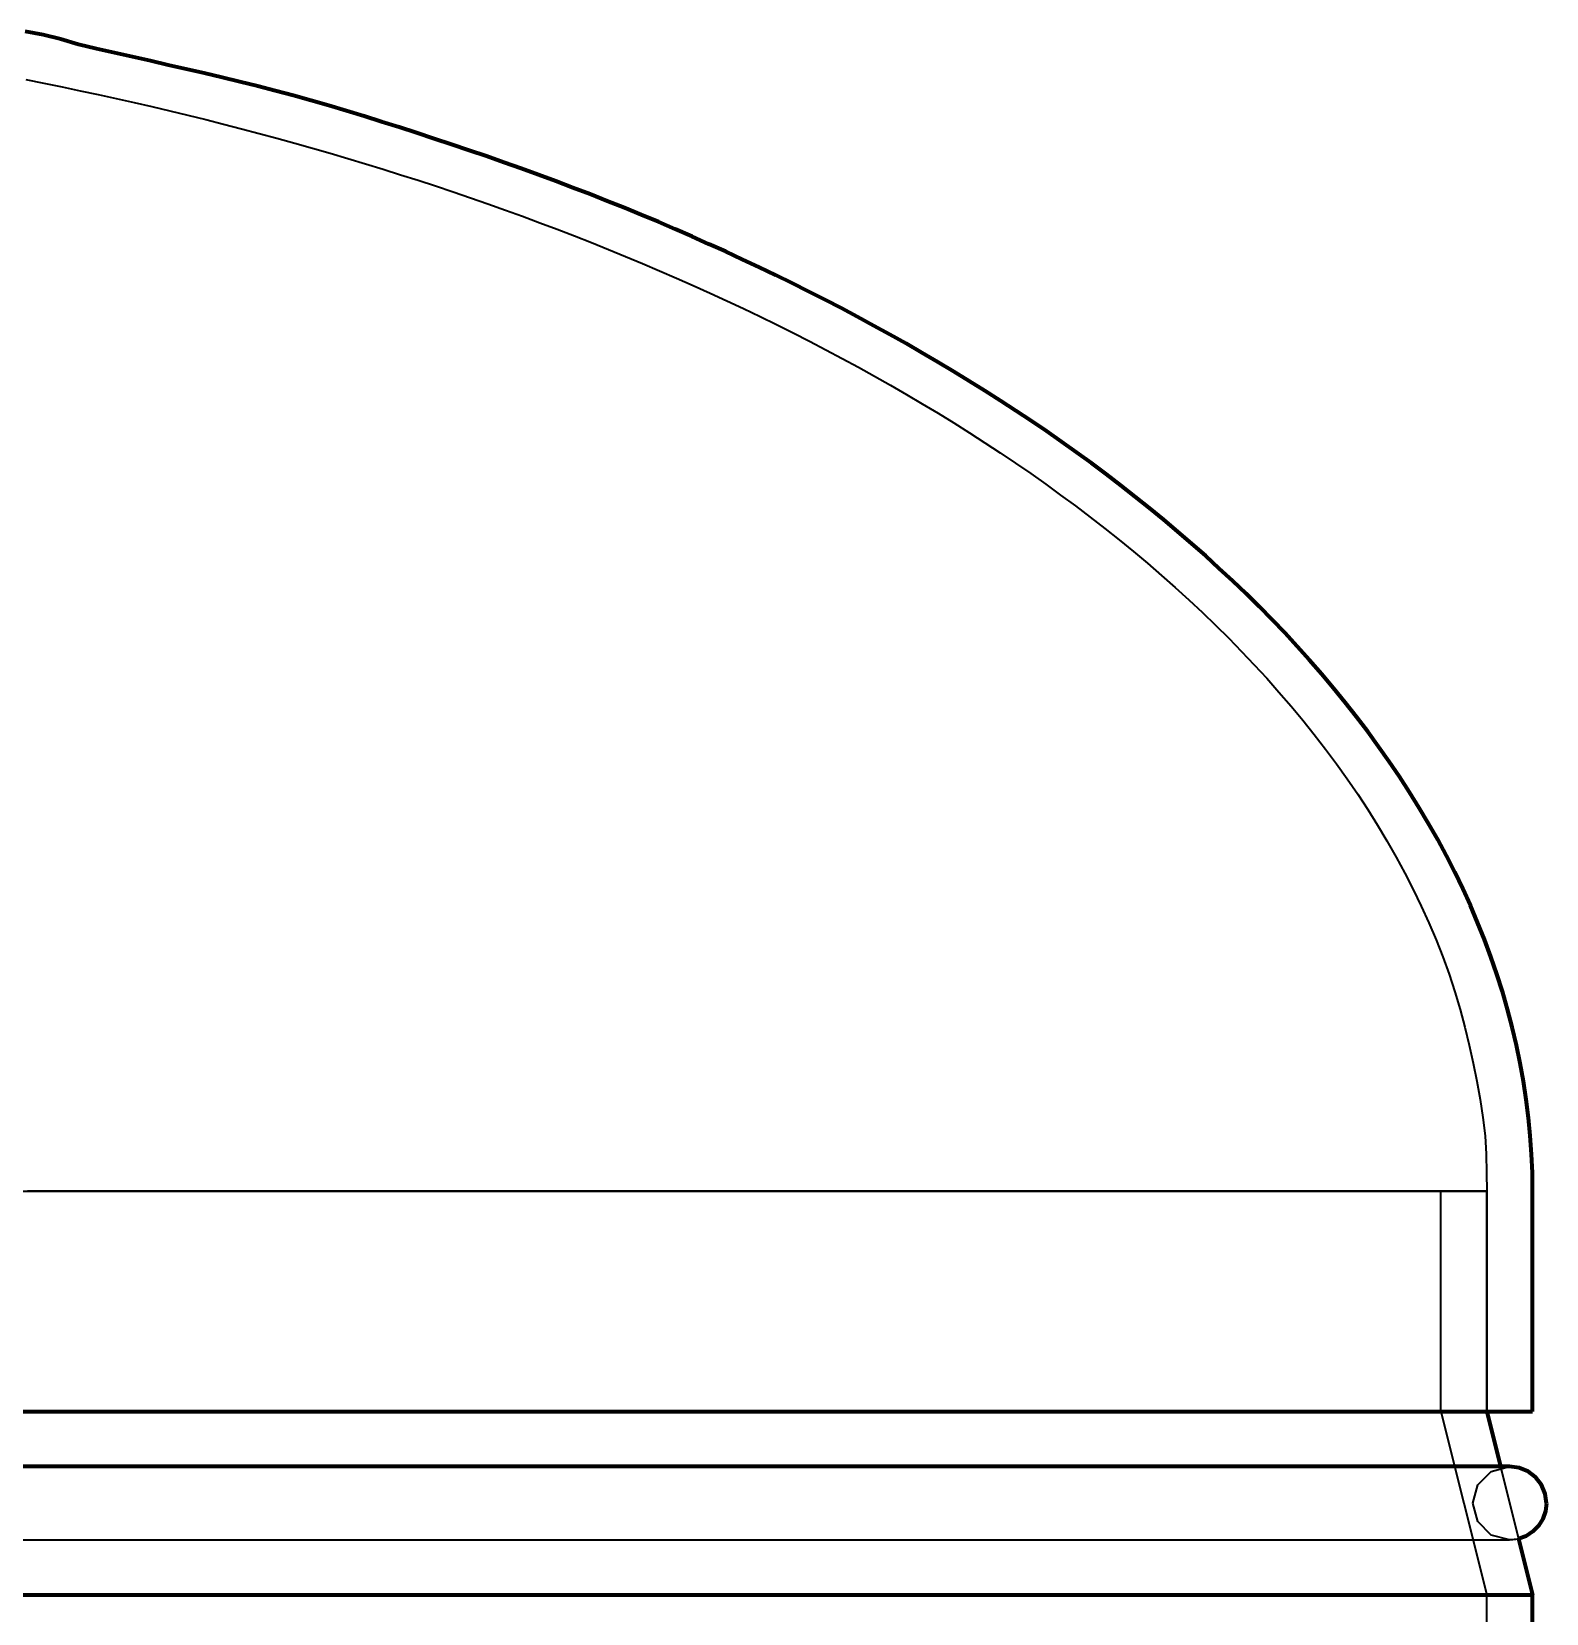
# Model space of a CAD drawing. Header units: millimetres. Extents: x 0 to 2382, y 0 to 420.
# Drawn here: x 325.86 to 346.49, y 301.29 to 322.83 of the extents above; entities that cross this region are included whole.
import ezdxf

# ---------------------------------------------------------------- set-up
doc = ezdxf.new("R2010")
doc.units = ezdxf.units.MM
doc.linetypes.add('IRAM-E-TRAZOS', pattern=[5, 4, -1])
doc.layers.add('01-VISIBLE', color=7, linetype='CONTINUOUS', lineweight=70)
doc.layers.add('02-OCULTA', color=4, linetype='IRAM-E-TRAZOS', lineweight=35)

msp = doc.modelspace()

# ---------------------------------------------------------------- linework, layer by layer
at = {"layer": '01-VISIBLE'}
for p, q in [((346.305, 304.044), (346.305, 307.044)), ((345.68, 304.044), (345.867, 303.294)), ((346.114, 302.309), (346.305, 301.544)), ((346.305, 301.044), (346.305, 301.544))]:
    msp.add_line(p, q, dxfattribs=at)
for points in [[(346.305, 307.044), (346.302, 307.294), (346.292, 307.545), (346.274, 307.795), (346.25, 308.044), (346.219, 308.293), (346.181, 308.541), (346.136, 308.787), (346.085, 309.033), (346.028, 309.277), (345.964, 309.519), (345.894, 309.76), (345.819, 309.999), (345.737, 310.236), (345.649, 310.47), (345.556, 310.703), (345.458, 310.934), (345.354, 311.162), (345.245, 311.387), (345.131, 311.611), (345.012, 311.831), (344.889, 312.049), (344.761, 312.265), (344.628, 312.478), (344.492, 312.688), (344.351, 312.896), (344.207, 313.1), (344.059, 313.303), (343.908, 313.502), (343.753, 313.699), (343.594, 313.894), (343.433, 314.085), (343.268, 314.274), (343.1, 314.46), (342.93, 314.644), (342.757, 314.825), (342.581, 315.004), (342.402, 315.18), (342.222, 315.353), (342.038, 315.524), (341.853, 315.693), (341.665, 315.859), (341.475, 316.022), (341.283, 316.184), (341.089, 316.343), (340.894, 316.499), (340.696, 316.653), (340.497, 316.805), (340.296, 316.955), (340.093, 317.102), (339.889, 317.248), (339.683, 317.391), (339.476, 317.532), (339.267, 317.671), (339.057, 317.807), (338.846, 317.942), (338.633, 318.075), (338.419, 318.205), (338.204, 318.334), (337.988, 318.461), (337.771, 318.586), (337.552, 318.708), (337.333, 318.829), (337.112, 318.949), (336.891, 319.066), (336.668, 319.181), (336.445, 319.295), (336.221, 319.407), (335.996, 319.517), (335.77, 319.625), (335.543, 319.732), (335.315, 319.837), (335.087, 319.94), (334.858, 320.042), (334.628, 320.142), (334.398, 320.241), (334.166, 320.338), (333.935, 320.433), (333.702, 320.526), (333.469, 320.618), (333.235, 320.708), (333.001, 320.797), (332.765, 320.884), (332.53, 320.969), (332.294, 321.053), (332.057, 321.135), (331.82, 321.216), (331.582, 321.296), (331.344, 321.375), (331.106, 321.453), (330.868, 321.53), (330.629, 321.606), (330.39, 321.681), (330.15, 321.754), (329.91, 321.826), (329.669, 321.895), (329.427, 321.962), (329.185, 322.026), (328.942, 322.089), (328.699, 322.149), (328.456, 322.209), (328.212, 322.266), (327.968, 322.323), (327.723, 322.378), (327.479, 322.434), (327.234, 322.488), (326.99, 322.544), (326.745, 322.6), (326.502, 322.658), (326.262, 322.731), (326.018, 322.789), (325.772, 322.833)], [(325.689, 304.044), (325.94, 304.044), (326.192, 304.044), (326.443, 304.044), (326.695, 304.044), (326.946, 304.044), (327.197, 304.044), (327.449, 304.044), (327.7, 304.044), (327.952, 304.044), (328.203, 304.044), (328.455, 304.044), (328.706, 304.044), (328.957, 304.044), (329.209, 304.044), (329.46, 304.044), (329.712, 304.044), (329.963, 304.044), (330.214, 304.044), (330.466, 304.044), (330.717, 304.044), (330.969, 304.044), (331.22, 304.044), (331.472, 304.044), (331.723, 304.044), (331.974, 304.044), (332.226, 304.044), (332.477, 304.044), (332.729, 304.044), (332.98, 304.044), (333.231, 304.044), (333.483, 304.044), (333.734, 304.044), (333.986, 304.044), (334.237, 304.044), (334.488, 304.044), (334.74, 304.044), (334.991, 304.044), (335.243, 304.044), (335.494, 304.044), (335.746, 304.044), (335.997, 304.044), (336.248, 304.044), (336.5, 304.044), (336.751, 304.044), (337.003, 304.044), (337.254, 304.044), (337.505, 304.044), (337.757, 304.044), (338.008, 304.044), (338.26, 304.044), (338.511, 304.044), (338.763, 304.044), (339.014, 304.044), (339.265, 304.044), (339.517, 304.044), (339.768, 304.044), (340.02, 304.044), (340.271, 304.044), (340.522, 304.044), (340.774, 304.044), (341.025, 304.044), (341.277, 304.044), (341.528, 304.044), (341.78, 304.044), (342.031, 304.044), (342.282, 304.044), (342.534, 304.044), (342.785, 304.044), (343.037, 304.044), (343.288, 304.044), (343.539, 304.044), (343.791, 304.044), (344.042, 304.044), (344.294, 304.044), (344.545, 304.044), (344.797, 304.044), (345.048, 304.044), (345.299, 304.044), (345.551, 304.044), (345.802, 304.044), (346.054, 304.044), (346.305, 304.044)], [(345.992, 303.294), (345.742, 303.294), (345.491, 303.294), (345.24, 303.294), (344.989, 303.294), (344.738, 303.294), (344.487, 303.294), (344.237, 303.294), (343.986, 303.294), (343.735, 303.294), (343.484, 303.294), (343.233, 303.294), (342.982, 303.294), (342.732, 303.294), (342.481, 303.294), (342.23, 303.294), (341.979, 303.294), (341.728, 303.294), (341.477, 303.294), (341.227, 303.294), (340.976, 303.294), (340.725, 303.294), (340.474, 303.294), (340.223, 303.294), (339.972, 303.294), (339.722, 303.294), (339.471, 303.294), (339.22, 303.294), (338.969, 303.294), (338.718, 303.294), (338.467, 303.294), (338.217, 303.294), (337.966, 303.294), (337.715, 303.294), (337.464, 303.294), (337.213, 303.294), (336.962, 303.294), (336.712, 303.294), (336.461, 303.294), (336.21, 303.294), (335.959, 303.294), (335.708, 303.294), (335.457, 303.294), (335.207, 303.294), (334.956, 303.294), (334.705, 303.294), (334.454, 303.294), (334.203, 303.294), (333.952, 303.294), (333.702, 303.294), (333.451, 303.294), (333.2, 303.294), (332.949, 303.294), (332.698, 303.294), (332.447, 303.294), (332.197, 303.294), (331.946, 303.294), (331.695, 303.294), (331.444, 303.294), (331.193, 303.294), (330.942, 303.294), (330.692, 303.294), (330.441, 303.294), (330.19, 303.294), (329.939, 303.294), (329.688, 303.294), (329.437, 303.294), (329.187, 303.294), (328.936, 303.294), (328.685, 303.294), (328.434, 303.294), (328.183, 303.294), (327.932, 303.294), (327.682, 303.294), (327.431, 303.294), (327.18, 303.294), (326.929, 303.294), (326.678, 303.294), (326.427, 303.294), (326.177, 303.294), (325.926, 303.294), (325.675, 303.294)], [(346.492, 302.794), (346.475, 302.923), (346.426, 303.044), (346.346, 303.147), (346.243, 303.227), (346.122, 303.277), (345.992, 303.294)], [(346.492, 302.794), (346.48, 302.684), (346.444, 302.58), (346.387, 302.486), (346.31, 302.407), (346.217, 302.347), (346.114, 302.309)], [(325.689, 301.544), (325.94, 301.544), (326.192, 301.544), (326.443, 301.544), (326.695, 301.544), (326.946, 301.544), (327.197, 301.544), (327.449, 301.544), (327.7, 301.544), (327.952, 301.544), (328.203, 301.544), (328.455, 301.544), (328.706, 301.544), (328.957, 301.544), (329.209, 301.544), (329.46, 301.544), (329.712, 301.544), (329.963, 301.544), (330.214, 301.544), (330.466, 301.544), (330.717, 301.544), (330.969, 301.544), (331.22, 301.544), (331.472, 301.544), (331.723, 301.544), (331.974, 301.544), (332.226, 301.544), (332.477, 301.544), (332.729, 301.544), (332.98, 301.544), (333.231, 301.544), (333.483, 301.544), (333.734, 301.544), (333.986, 301.544), (334.237, 301.544), (334.488, 301.544), (334.74, 301.544), (334.991, 301.544), (335.243, 301.544), (335.494, 301.544), (335.746, 301.544), (335.997, 301.544), (336.248, 301.544), (336.5, 301.544), (336.751, 301.544), (337.003, 301.544), (337.254, 301.544), (337.505, 301.544), (337.757, 301.544), (338.008, 301.544), (338.26, 301.544), (338.511, 301.544), (338.763, 301.544), (339.014, 301.544), (339.265, 301.544), (339.517, 301.544), (339.768, 301.544), (340.02, 301.544), (340.271, 301.544), (340.522, 301.544), (340.774, 301.544), (341.025, 301.544), (341.277, 301.544), (341.528, 301.544), (341.78, 301.544), (342.031, 301.544), (342.282, 301.544), (342.534, 301.544), (342.785, 301.544), (343.037, 301.544), (343.288, 301.544), (343.539, 301.544), (343.791, 301.544), (344.042, 301.544), (344.294, 301.544), (344.545, 301.544), (344.797, 301.544), (345.048, 301.544), (345.299, 301.544), (345.551, 301.544), (345.802, 301.544), (346.054, 301.544), (346.305, 301.544)]]:
    msp.add_lwpolyline(points, dxfattribs=at)
at = {"layer": '02-OCULTA'}
for p, q in [((345.055, 304.044), (345.055, 307.044)), ((345.68, 304.044), (345.68, 307.044)), ((345.68, 307.044), (345.68, 304.044)), ((345.055, 304.044), (345.68, 301.544)), ((345.867, 303.294), (346.114, 302.309)), ((345.68, 173.363), (345.68, 301.544))]:
    msp.add_line(p, q, dxfattribs=at)
for points in [[(325.784, 322.179), (326.03, 322.13), (326.276, 322.08), (326.522, 322.029), (326.767, 321.977), (327.012, 321.923), (327.257, 321.868), (327.501, 321.812), (327.745, 321.755), (327.989, 321.696), (328.233, 321.636), (328.476, 321.574), (328.719, 321.511), (328.961, 321.447), (329.204, 321.382), (329.445, 321.315), (329.687, 321.247), (329.928, 321.177), (330.169, 321.106), (330.409, 321.034), (330.649, 320.96), (330.888, 320.885), (331.127, 320.809), (331.365, 320.731), (331.603, 320.651), (331.841, 320.57), (332.077, 320.488), (332.314, 320.404), (332.55, 320.318), (332.785, 320.231), (333.02, 320.143), (333.254, 320.052), (333.487, 319.961), (333.72, 319.867), (333.952, 319.772), (334.184, 319.676), (334.415, 319.578), (334.645, 319.478), (334.874, 319.376), (335.103, 319.273), (335.331, 319.168), (335.558, 319.061), (335.784, 318.953), (336.009, 318.843), (336.234, 318.731), (336.457, 318.617), (336.68, 318.501), (336.901, 318.383), (337.122, 318.264), (337.341, 318.142), (337.56, 318.019), (337.777, 317.893), (337.993, 317.766), (338.208, 317.636), (338.421, 317.504), (338.634, 317.371), (338.845, 317.235), (339.054, 317.097), (339.262, 316.957), (339.469, 316.814), (339.674, 316.67), (339.877, 316.523), (340.079, 316.374), (340.279, 316.222), (340.477, 316.068), (340.673, 315.912), (340.868, 315.754), (341.06, 315.593), (341.25, 315.429), (341.438, 315.263), (341.624, 315.094), (341.807, 314.923), (341.988, 314.749), (342.166, 314.572), (342.341, 314.393), (342.514, 314.211), (342.684, 314.027), (342.851, 313.839), (343.015, 313.649), (343.175, 313.456), (343.332, 313.261), (343.485, 313.062), (343.635, 312.861), (343.781, 312.657), (343.923, 312.45), (344.06, 312.24), (344.193, 312.027), (344.321, 311.812), (344.445, 311.593), (344.564, 311.372), (344.678, 311.149), (344.788, 310.923), (344.892, 310.695), (344.991, 310.465), (345.084, 310.232), (345.17, 309.996), (345.248, 309.758), (345.319, 309.517), (345.383, 309.275), (345.441, 309.031), (345.495, 308.785), (345.544, 308.54), (345.59, 308.293), (345.629, 308.045), (345.657, 307.796), (345.672, 307.546), (345.678, 307.295), (345.68, 307.044)], [(325.68, 307.044), (325.93, 307.044), (326.18, 307.044), (326.43, 307.044), (326.68, 307.044), (326.93, 307.044), (327.18, 307.044), (327.43, 307.044), (327.68, 307.044), (327.93, 307.044), (328.18, 307.044), (328.43, 307.044), (328.68, 307.044), (328.93, 307.044), (329.18, 307.044), (329.43, 307.044), (329.68, 307.044), (329.93, 307.044), (330.18, 307.044), (330.43, 307.044), (330.68, 307.044), (330.93, 307.044), (331.18, 307.044), (331.43, 307.044), (331.68, 307.044), (331.93, 307.044), (332.18, 307.044), (332.43, 307.044), (332.68, 307.044), (332.93, 307.044), (333.18, 307.044), (333.43, 307.044), (333.68, 307.044), (333.93, 307.044), (334.18, 307.044), (334.43, 307.044), (334.68, 307.044), (334.93, 307.044), (335.18, 307.044), (335.43, 307.044), (335.68, 307.044), (335.93, 307.044), (336.18, 307.044), (336.43, 307.044), (336.68, 307.044), (336.93, 307.044), (337.18, 307.044), (337.43, 307.044), (337.68, 307.044), (337.93, 307.044), (338.18, 307.044), (338.43, 307.044), (338.68, 307.044), (338.93, 307.044), (339.18, 307.044), (339.43, 307.044), (339.68, 307.044), (339.93, 307.044), (340.18, 307.044), (340.43, 307.044), (340.68, 307.044), (340.93, 307.044), (341.18, 307.044), (341.43, 307.044), (341.68, 307.044), (341.93, 307.044), (342.18, 307.044), (342.43, 307.044), (342.68, 307.044), (342.93, 307.044), (343.18, 307.044), (343.43, 307.044), (343.68, 307.044), (343.93, 307.044), (344.18, 307.044), (344.43, 307.044), (344.68, 307.044), (344.93, 307.044), (345.18, 307.044), (345.43, 307.044), (345.68, 307.044)], [(325.805, 307.044), (326.055, 307.044), (326.305, 307.044), (326.555, 307.044), (326.805, 307.044), (327.055, 307.044), (327.305, 307.044), (327.555, 307.044), (327.805, 307.044), (328.055, 307.044), (328.305, 307.044), (328.555, 307.044), (328.805, 307.044), (329.055, 307.044), (329.305, 307.044), (329.555, 307.044), (329.805, 307.044), (330.055, 307.044), (330.305, 307.044), (330.555, 307.044), (330.805, 307.044), (331.055, 307.044), (331.305, 307.044), (331.555, 307.044), (331.805, 307.044), (332.055, 307.044), (332.305, 307.044), (332.555, 307.044), (332.805, 307.044), (333.055, 307.044), (333.305, 307.044), (333.555, 307.044), (333.805, 307.044), (334.055, 307.044), (334.305, 307.044), (334.555, 307.044), (334.805, 307.044), (335.055, 307.044), (335.305, 307.044), (335.555, 307.044), (335.805, 307.044), (336.055, 307.044), (336.305, 307.044), (336.555, 307.044), (336.805, 307.044), (337.055, 307.044), (337.305, 307.044), (337.555, 307.044), (337.805, 307.044), (338.055, 307.044), (338.305, 307.044), (338.555, 307.044), (338.805, 307.044), (339.055, 307.044), (339.305, 307.044), (339.555, 307.044), (339.805, 307.044), (340.055, 307.044), (340.305, 307.044), (340.555, 307.044), (340.805, 307.044), (341.055, 307.044), (341.305, 307.044), (341.555, 307.044), (341.805, 307.044), (342.055, 307.044), (342.305, 307.044), (342.555, 307.044), (342.805, 307.044), (343.055, 307.044), (343.305, 307.044), (343.555, 307.044), (343.805, 307.044), (344.055, 307.044), (344.305, 307.044), (344.555, 307.044), (344.805, 307.044), (345.055, 307.044)], [(345.055, 307.044), (344.805, 307.044), (344.555, 307.044), (344.305, 307.044), (344.055, 307.044), (343.805, 307.044), (343.555, 307.044), (343.305, 307.044), (343.055, 307.044), (342.805, 307.044), (342.555, 307.044), (342.305, 307.044), (342.055, 307.044), (341.805, 307.044), (341.555, 307.044), (341.305, 307.044), (341.055, 307.044), (340.805, 307.044), (340.555, 307.044), (340.305, 307.044), (340.055, 307.044), (339.805, 307.044), (339.555, 307.044), (339.305, 307.044), (339.055, 307.044), (338.805, 307.044), (338.555, 307.044), (338.305, 307.044), (338.055, 307.044), (337.805, 307.044), (337.555, 307.044), (337.305, 307.044), (337.055, 307.044), (336.805, 307.044), (336.555, 307.044), (336.305, 307.044), (336.055, 307.044), (335.805, 307.044), (335.555, 307.044), (335.305, 307.044), (335.055, 307.044), (334.805, 307.044), (334.555, 307.044), (334.305, 307.044), (334.055, 307.044), (333.805, 307.044), (333.555, 307.044), (333.305, 307.044), (333.055, 307.044), (332.805, 307.044), (332.555, 307.044), (332.305, 307.044), (332.055, 307.044), (331.805, 307.044), (331.555, 307.044), (331.305, 307.044), (331.055, 307.044), (330.805, 307.044), (330.555, 307.044), (330.305, 307.044), (330.055, 307.044), (329.805, 307.044), (329.555, 307.044), (329.305, 307.044), (329.055, 307.044), (328.805, 307.044), (328.555, 307.044), (328.305, 307.044), (328.055, 307.044), (327.805, 307.044), (327.555, 307.044), (327.305, 307.044), (327.055, 307.044), (326.805, 307.044), (326.555, 307.044), (326.305, 307.044), (326.055, 307.044), (325.805, 307.044)], [(345.68, 307.044), (345.429, 307.044), (345.178, 307.044), (344.927, 307.044), (344.676, 307.044), (344.425, 307.044), (344.174, 307.044), (343.923, 307.044), (343.672, 307.044), (343.421, 307.044), (343.17, 307.044), (342.919, 307.044), (342.668, 307.044), (342.417, 307.044), (342.166, 307.044), (341.915, 307.044), (341.663, 307.044), (341.412, 307.044), (341.161, 307.044), (340.91, 307.044), (340.659, 307.044), (340.408, 307.044), (340.157, 307.044), (339.906, 307.044), (339.655, 307.044), (339.404, 307.044), (339.153, 307.044), (338.902, 307.044), (338.651, 307.044), (338.4, 307.044), (338.149, 307.044), (337.898, 307.044), (337.647, 307.044), (337.396, 307.044), (337.145, 307.044), (336.894, 307.044), (336.643, 307.044), (336.392, 307.044), (336.141, 307.044), (335.89, 307.044), (335.639, 307.044), (335.388, 307.044), (335.137, 307.044), (334.886, 307.044), (334.635, 307.044), (334.384, 307.044), (334.132, 307.044), (333.881, 307.044), (333.63, 307.044), (333.379, 307.044), (333.128, 307.044), (332.877, 307.044), (332.626, 307.044), (332.375, 307.044), (332.124, 307.044), (331.873, 307.044), (331.622, 307.044), (331.371, 307.044), (331.12, 307.044), (330.869, 307.044), (330.618, 307.044), (330.367, 307.044), (330.116, 307.044), (329.865, 307.044), (329.614, 307.044), (329.363, 307.044), (329.112, 307.044), (328.861, 307.044), (328.61, 307.044), (328.359, 307.044), (328.108, 307.044), (327.857, 307.044), (327.606, 307.044), (327.355, 307.044), (327.104, 307.044), (326.853, 307.044), (326.601, 307.044), (326.35, 307.044), (326.099, 307.044), (325.848, 307.044)], [(325.68, 304.044), (325.93, 304.044), (326.18, 304.044), (326.43, 304.044), (326.68, 304.044), (326.93, 304.044), (327.18, 304.044), (327.43, 304.044), (327.68, 304.044), (327.93, 304.044), (328.18, 304.044), (328.43, 304.044), (328.68, 304.044), (328.93, 304.044), (329.18, 304.044), (329.43, 304.044), (329.68, 304.044), (329.93, 304.044), (330.18, 304.044), (330.43, 304.044), (330.68, 304.044), (330.93, 304.044), (331.18, 304.044), (331.43, 304.044), (331.68, 304.044), (331.93, 304.044), (332.18, 304.044), (332.43, 304.044), (332.68, 304.044), (332.93, 304.044), (333.18, 304.044), (333.43, 304.044), (333.68, 304.044), (333.93, 304.044), (334.18, 304.044), (334.43, 304.044), (334.68, 304.044), (334.93, 304.044), (335.18, 304.044), (335.43, 304.044), (335.68, 304.044), (335.93, 304.044), (336.18, 304.044), (336.43, 304.044), (336.68, 304.044), (336.93, 304.044), (337.18, 304.044), (337.43, 304.044), (337.68, 304.044), (337.93, 304.044), (338.18, 304.044), (338.43, 304.044), (338.68, 304.044), (338.93, 304.044), (339.18, 304.044), (339.43, 304.044), (339.68, 304.044), (339.93, 304.044), (340.18, 304.044), (340.43, 304.044), (340.68, 304.044), (340.93, 304.044), (341.18, 304.044), (341.43, 304.044), (341.68, 304.044), (341.93, 304.044), (342.18, 304.044), (342.43, 304.044), (342.68, 304.044), (342.93, 304.044), (343.18, 304.044), (343.43, 304.044), (343.68, 304.044), (343.93, 304.044), (344.18, 304.044), (344.43, 304.044), (344.68, 304.044), (344.93, 304.044), (345.18, 304.044), (345.43, 304.044), (345.68, 304.044)], [(325.68, 304.044), (325.93, 304.044), (326.18, 304.044), (326.43, 304.044), (326.68, 304.044), (326.93, 304.044), (327.18, 304.044), (327.43, 304.044), (327.68, 304.044), (327.93, 304.044), (328.18, 304.044), (328.43, 304.044), (328.68, 304.044), (328.93, 304.044), (329.18, 304.044), (329.43, 304.044), (329.68, 304.044), (329.93, 304.044), (330.18, 304.044), (330.43, 304.044), (330.68, 304.044), (330.93, 304.044), (331.18, 304.044), (331.43, 304.044), (331.68, 304.044), (331.93, 304.044), (332.18, 304.044), (332.43, 304.044), (332.68, 304.044), (332.93, 304.044), (333.18, 304.044), (333.43, 304.044), (333.68, 304.044), (333.93, 304.044), (334.18, 304.044), (334.43, 304.044), (334.68, 304.044), (334.93, 304.044), (335.18, 304.044), (335.43, 304.044), (335.68, 304.044), (335.93, 304.044), (336.18, 304.044), (336.43, 304.044), (336.68, 304.044), (336.93, 304.044), (337.18, 304.044), (337.43, 304.044), (337.68, 304.044), (337.93, 304.044), (338.18, 304.044), (338.43, 304.044), (338.68, 304.044), (338.93, 304.044), (339.18, 304.044), (339.43, 304.044), (339.68, 304.044), (339.93, 304.044), (340.18, 304.044), (340.43, 304.044), (340.68, 304.044), (340.93, 304.044), (341.18, 304.044), (341.43, 304.044), (341.68, 304.044), (341.93, 304.044), (342.18, 304.044), (342.43, 304.044), (342.68, 304.044), (342.93, 304.044), (343.18, 304.044), (343.43, 304.044), (343.68, 304.044), (343.93, 304.044), (344.18, 304.044), (344.43, 304.044), (344.68, 304.044), (344.93, 304.044), (345.18, 304.044), (345.43, 304.044), (345.68, 304.044)], [(325.805, 304.044), (326.055, 304.044), (326.305, 304.044), (326.555, 304.044), (326.805, 304.044), (327.055, 304.044), (327.305, 304.044), (327.555, 304.044), (327.805, 304.044), (328.055, 304.044), (328.305, 304.044), (328.555, 304.044), (328.805, 304.044), (329.055, 304.044), (329.305, 304.044), (329.555, 304.044), (329.805, 304.044), (330.055, 304.044), (330.305, 304.044), (330.555, 304.044), (330.805, 304.044), (331.055, 304.044), (331.305, 304.044), (331.555, 304.044), (331.805, 304.044), (332.055, 304.044), (332.305, 304.044), (332.555, 304.044), (332.805, 304.044), (333.055, 304.044), (333.305, 304.044), (333.555, 304.044), (333.805, 304.044), (334.055, 304.044), (334.305, 304.044), (334.555, 304.044), (334.805, 304.044), (335.055, 304.044), (335.305, 304.044), (335.555, 304.044), (335.805, 304.044), (336.055, 304.044), (336.305, 304.044), (336.555, 304.044), (336.805, 304.044), (337.055, 304.044), (337.305, 304.044), (337.555, 304.044), (337.805, 304.044), (338.055, 304.044), (338.305, 304.044), (338.555, 304.044), (338.805, 304.044), (339.055, 304.044), (339.305, 304.044), (339.555, 304.044), (339.805, 304.044), (340.055, 304.044), (340.305, 304.044), (340.555, 304.044), (340.805, 304.044), (341.055, 304.044), (341.305, 304.044), (341.555, 304.044), (341.805, 304.044), (342.055, 304.044), (342.305, 304.044), (342.555, 304.044), (342.805, 304.044), (343.055, 304.044), (343.305, 304.044), (343.555, 304.044), (343.805, 304.044), (344.055, 304.044), (344.305, 304.044), (344.555, 304.044), (344.805, 304.044), (345.055, 304.044)], [(345.055, 304.044), (344.805, 304.044), (344.555, 304.044), (344.305, 304.044), (344.055, 304.044), (343.805, 304.044), (343.555, 304.044), (343.305, 304.044), (343.055, 304.044), (342.805, 304.044), (342.555, 304.044), (342.305, 304.044), (342.055, 304.044), (341.805, 304.044), (341.555, 304.044), (341.305, 304.044), (341.055, 304.044), (340.805, 304.044), (340.555, 304.044), (340.305, 304.044), (340.055, 304.044), (339.805, 304.044), (339.555, 304.044), (339.305, 304.044), (339.055, 304.044), (338.805, 304.044), (338.555, 304.044), (338.305, 304.044), (338.055, 304.044), (337.805, 304.044), (337.555, 304.044), (337.305, 304.044), (337.055, 304.044), (336.805, 304.044), (336.555, 304.044), (336.305, 304.044), (336.055, 304.044), (335.805, 304.044), (335.555, 304.044), (335.305, 304.044), (335.055, 304.044), (334.805, 304.044), (334.555, 304.044), (334.305, 304.044), (334.055, 304.044), (333.805, 304.044), (333.555, 304.044), (333.305, 304.044), (333.055, 304.044), (332.805, 304.044), (332.555, 304.044), (332.305, 304.044), (332.055, 304.044), (331.805, 304.044), (331.555, 304.044), (331.305, 304.044), (331.055, 304.044), (330.805, 304.044), (330.555, 304.044), (330.305, 304.044), (330.055, 304.044), (329.805, 304.044), (329.555, 304.044), (329.305, 304.044), (329.055, 304.044), (328.805, 304.044), (328.555, 304.044), (328.305, 304.044), (328.055, 304.044), (327.805, 304.044), (327.555, 304.044), (327.305, 304.044), (327.055, 304.044), (326.805, 304.044), (326.555, 304.044), (326.305, 304.044), (326.055, 304.044), (325.805, 304.044)], [(346.305, 304.044), (346.055, 304.044), (345.805, 304.044), (345.555, 304.044), (345.305, 304.044), (345.055, 304.044), (344.805, 304.044), (344.555, 304.044), (344.305, 304.044), (344.055, 304.044), (343.805, 304.044), (343.555, 304.044), (343.305, 304.044), (343.055, 304.044), (342.805, 304.044), (342.555, 304.044), (342.305, 304.044), (342.055, 304.044), (341.805, 304.044), (341.555, 304.044), (341.305, 304.044), (341.055, 304.044), (340.805, 304.044), (340.555, 304.044), (340.305, 304.044), (340.055, 304.044), (339.805, 304.044), (339.555, 304.044), (339.305, 304.044), (339.055, 304.044), (338.805, 304.044), (338.555, 304.044), (338.305, 304.044), (338.055, 304.044), (337.805, 304.044), (337.555, 304.044), (337.305, 304.044), (337.055, 304.044), (336.805, 304.044), (336.555, 304.044), (336.305, 304.044), (336.055, 304.044), (335.805, 304.044), (335.555, 304.044), (335.305, 304.044), (335.055, 304.044), (334.805, 304.044), (334.555, 304.044), (334.305, 304.044), (334.055, 304.044), (333.805, 304.044), (333.555, 304.044), (333.305, 304.044), (333.055, 304.044), (332.805, 304.044), (332.555, 304.044), (332.305, 304.044), (332.055, 304.044), (331.805, 304.044), (331.555, 304.044), (331.305, 304.044), (331.055, 304.044), (330.805, 304.044), (330.555, 304.044), (330.305, 304.044), (330.055, 304.044), (329.805, 304.044), (329.555, 304.044), (329.305, 304.044), (329.055, 304.044), (328.805, 304.044), (328.555, 304.044), (328.305, 304.044), (328.055, 304.044), (327.805, 304.044), (327.555, 304.044), (327.305, 304.044), (327.055, 304.044), (326.805, 304.044), (326.555, 304.044), (326.305, 304.044), (326.055, 304.044), (325.805, 304.044)], [(345.68, 304.044), (345.429, 304.044), (345.178, 304.044), (344.927, 304.044), (344.676, 304.044), (344.425, 304.044), (344.174, 304.044), (343.923, 304.044), (343.672, 304.044), (343.421, 304.044), (343.17, 304.044), (342.919, 304.044), (342.668, 304.044), (342.417, 304.044), (342.166, 304.044), (341.915, 304.044), (341.663, 304.044), (341.412, 304.044), (341.161, 304.044), (340.91, 304.044), (340.659, 304.044), (340.408, 304.044), (340.157, 304.044), (339.906, 304.044), (339.655, 304.044), (339.404, 304.044), (339.153, 304.044), (338.902, 304.044), (338.651, 304.044), (338.4, 304.044), (338.149, 304.044), (337.898, 304.044), (337.647, 304.044), (337.396, 304.044), (337.145, 304.044), (336.894, 304.044), (336.643, 304.044), (336.392, 304.044), (336.141, 304.044), (335.89, 304.044), (335.639, 304.044), (335.388, 304.044), (335.137, 304.044), (334.886, 304.044), (334.635, 304.044), (334.384, 304.044), (334.132, 304.044), (333.881, 304.044), (333.63, 304.044), (333.379, 304.044), (333.128, 304.044), (332.877, 304.044), (332.626, 304.044), (332.375, 304.044), (332.124, 304.044), (331.873, 304.044), (331.622, 304.044), (331.371, 304.044), (331.12, 304.044), (330.869, 304.044), (330.618, 304.044), (330.367, 304.044), (330.116, 304.044), (329.865, 304.044), (329.614, 304.044), (329.363, 304.044), (329.112, 304.044), (328.861, 304.044), (328.61, 304.044), (328.359, 304.044), (328.108, 304.044), (327.857, 304.044), (327.606, 304.044), (327.355, 304.044), (327.104, 304.044), (326.853, 304.044), (326.601, 304.044), (326.35, 304.044), (326.099, 304.044), (325.848, 304.044)], [(345.68, 304.044), (345.429, 304.044), (345.178, 304.044), (344.927, 304.044), (344.676, 304.044), (344.425, 304.044), (344.174, 304.044), (343.923, 304.044), (343.672, 304.044), (343.421, 304.044), (343.17, 304.044), (342.919, 304.044), (342.668, 304.044), (342.417, 304.044), (342.166, 304.044), (341.915, 304.044), (341.663, 304.044), (341.412, 304.044), (341.161, 304.044), (340.91, 304.044), (340.659, 304.044), (340.408, 304.044), (340.157, 304.044), (339.906, 304.044), (339.655, 304.044), (339.404, 304.044), (339.153, 304.044), (338.902, 304.044), (338.651, 304.044), (338.4, 304.044), (338.149, 304.044), (337.898, 304.044), (337.647, 304.044), (337.396, 304.044), (337.145, 304.044), (336.894, 304.044), (336.643, 304.044), (336.392, 304.044), (336.141, 304.044), (335.89, 304.044), (335.639, 304.044), (335.388, 304.044), (335.137, 304.044), (334.886, 304.044), (334.635, 304.044), (334.384, 304.044), (334.132, 304.044), (333.881, 304.044), (333.63, 304.044), (333.379, 304.044), (333.128, 304.044), (332.877, 304.044), (332.626, 304.044), (332.375, 304.044), (332.124, 304.044), (331.873, 304.044), (331.622, 304.044), (331.371, 304.044), (331.12, 304.044), (330.869, 304.044), (330.618, 304.044), (330.367, 304.044), (330.116, 304.044), (329.865, 304.044), (329.614, 304.044), (329.363, 304.044), (329.112, 304.044), (328.861, 304.044), (328.61, 304.044), (328.359, 304.044), (328.108, 304.044), (327.857, 304.044), (327.606, 304.044), (327.355, 304.044), (327.104, 304.044), (326.853, 304.044), (326.601, 304.044), (326.35, 304.044), (326.099, 304.044), (325.848, 304.044)], [(325.618, 303.294), (325.87, 303.294), (326.121, 303.294), (326.373, 303.294), (326.624, 303.294), (326.876, 303.294), (327.127, 303.294), (327.379, 303.294), (327.63, 303.294), (327.882, 303.294), (328.133, 303.294), (328.385, 303.294), (328.636, 303.294), (328.888, 303.294), (329.14, 303.294), (329.391, 303.294), (329.643, 303.294), (329.894, 303.294), (330.146, 303.294), (330.397, 303.294), (330.649, 303.294), (330.9, 303.294), (331.152, 303.294), (331.403, 303.294), (331.655, 303.294), (331.906, 303.294), (332.158, 303.294), (332.41, 303.294), (332.661, 303.294), (332.913, 303.294), (333.164, 303.294), (333.416, 303.294), (333.667, 303.294), (333.919, 303.294), (334.17, 303.294), (334.422, 303.294), (334.673, 303.294), (334.925, 303.294), (335.176, 303.294), (335.428, 303.294), (335.679, 303.294), (335.931, 303.294), (336.183, 303.294), (336.434, 303.294), (336.686, 303.294), (336.937, 303.294), (337.189, 303.294), (337.44, 303.294), (337.692, 303.294), (337.943, 303.294), (338.195, 303.294), (338.446, 303.294), (338.698, 303.294), (338.949, 303.294), (339.201, 303.294), (339.453, 303.294), (339.704, 303.294), (339.956, 303.294), (340.207, 303.294), (340.459, 303.294), (340.71, 303.294), (340.962, 303.294), (341.213, 303.294), (341.465, 303.294), (341.716, 303.294), (341.968, 303.294), (342.219, 303.294), (342.471, 303.294), (342.723, 303.294), (342.974, 303.294), (343.226, 303.294), (343.477, 303.294), (343.729, 303.294), (343.98, 303.294), (344.232, 303.294), (344.483, 303.294), (344.735, 303.294), (344.986, 303.294), (345.238, 303.294), (345.489, 303.294), (345.741, 303.294), (345.992, 303.294)], [(345.992, 302.294), (345.742, 302.361), (345.559, 302.544), (345.493, 302.794), (345.559, 303.044), (345.742, 303.227), (345.992, 303.294)], [(325.618, 302.294), (325.87, 302.294), (326.121, 302.294), (326.373, 302.294), (326.624, 302.294), (326.876, 302.294), (327.127, 302.294), (327.379, 302.294), (327.63, 302.294), (327.882, 302.294), (328.133, 302.294), (328.385, 302.294), (328.636, 302.294), (328.888, 302.294), (329.14, 302.294), (329.391, 302.294), (329.643, 302.294), (329.894, 302.294), (330.146, 302.294), (330.397, 302.294), (330.649, 302.294), (330.9, 302.294), (331.152, 302.294), (331.403, 302.294), (331.655, 302.294), (331.906, 302.294), (332.158, 302.294), (332.41, 302.294), (332.661, 302.294), (332.913, 302.294), (333.164, 302.294), (333.416, 302.294), (333.667, 302.294), (333.919, 302.294), (334.17, 302.294), (334.422, 302.294), (334.673, 302.294), (334.925, 302.294), (335.176, 302.294), (335.428, 302.294), (335.679, 302.294), (335.931, 302.294), (336.183, 302.294), (336.434, 302.294), (336.686, 302.294), (336.937, 302.294), (337.189, 302.294), (337.44, 302.294), (337.692, 302.294), (337.943, 302.294), (338.195, 302.294), (338.446, 302.294), (338.698, 302.294), (338.949, 302.294), (339.201, 302.294), (339.453, 302.294), (339.704, 302.294), (339.956, 302.294), (340.207, 302.294), (340.459, 302.294), (340.71, 302.294), (340.962, 302.294), (341.213, 302.294), (341.465, 302.294), (341.716, 302.294), (341.968, 302.294), (342.219, 302.294), (342.471, 302.294), (342.723, 302.294), (342.974, 302.294), (343.226, 302.294), (343.477, 302.294), (343.729, 302.294), (343.98, 302.294), (344.232, 302.294), (344.483, 302.294), (344.735, 302.294), (344.986, 302.294), (345.238, 302.294), (345.489, 302.294), (345.741, 302.294), (345.992, 302.294)], [(325.701, 302.294), (325.952, 302.294), (326.202, 302.294), (326.453, 302.294), (326.703, 302.294), (326.954, 302.294), (327.204, 302.294), (327.455, 302.294), (327.705, 302.294), (327.956, 302.294), (328.206, 302.294), (328.457, 302.294), (328.707, 302.294), (328.958, 302.294), (329.208, 302.294), (329.459, 302.294), (329.709, 302.294), (329.96, 302.294), (330.21, 302.294), (330.461, 302.294), (330.711, 302.294), (330.962, 302.294), (331.212, 302.294), (331.463, 302.294), (331.713, 302.294), (331.964, 302.294), (332.214, 302.294), (332.465, 302.294), (332.715, 302.294), (332.966, 302.294), (333.216, 302.294), (333.467, 302.294), (333.717, 302.294), (333.968, 302.294), (334.219, 302.294), (334.469, 302.294), (334.72, 302.294), (334.97, 302.294), (335.221, 302.294), (335.471, 302.294), (335.722, 302.294), (335.972, 302.294), (336.223, 302.294), (336.473, 302.294), (336.724, 302.294), (336.974, 302.294), (337.225, 302.294), (337.475, 302.294), (337.726, 302.294), (337.976, 302.294), (338.227, 302.294), (338.477, 302.294), (338.728, 302.294), (338.978, 302.294), (339.229, 302.294), (339.479, 302.294), (339.73, 302.294), (339.98, 302.294), (340.231, 302.294), (340.481, 302.294), (340.732, 302.294), (340.982, 302.294), (341.233, 302.294), (341.483, 302.294), (341.734, 302.294), (341.984, 302.294), (342.235, 302.294), (342.485, 302.294), (342.736, 302.294), (342.986, 302.294), (343.237, 302.294), (343.487, 302.294), (343.738, 302.294), (343.988, 302.294), (344.239, 302.294), (344.489, 302.294), (344.74, 302.294), (344.99, 302.294), (345.241, 302.294), (345.491, 302.294), (345.742, 302.294), (345.992, 302.294)], [(346.114, 302.309), (346.094, 302.304), (346.074, 302.301), (346.054, 302.298), (346.033, 302.296), (346.013, 302.294), (345.992, 302.294)], [(325.68, 301.544), (325.93, 301.544), (326.18, 301.544), (326.43, 301.544), (326.68, 301.544), (326.93, 301.544), (327.18, 301.544), (327.43, 301.544), (327.68, 301.544), (327.93, 301.544), (328.18, 301.544), (328.43, 301.544), (328.68, 301.544), (328.93, 301.544), (329.18, 301.544), (329.43, 301.544), (329.68, 301.544), (329.93, 301.544), (330.18, 301.544), (330.43, 301.544), (330.68, 301.544), (330.93, 301.544), (331.18, 301.544), (331.43, 301.544), (331.68, 301.544), (331.93, 301.544), (332.18, 301.544), (332.43, 301.544), (332.68, 301.544), (332.93, 301.544), (333.18, 301.544), (333.43, 301.544), (333.68, 301.544), (333.93, 301.544), (334.18, 301.544), (334.43, 301.544), (334.68, 301.544), (334.93, 301.544), (335.18, 301.544), (335.43, 301.544), (335.68, 301.544), (335.93, 301.544), (336.18, 301.544), (336.43, 301.544), (336.68, 301.544), (336.93, 301.544), (337.18, 301.544), (337.43, 301.544), (337.68, 301.544), (337.93, 301.544), (338.18, 301.544), (338.43, 301.544), (338.68, 301.544), (338.93, 301.544), (339.18, 301.544), (339.43, 301.544), (339.68, 301.544), (339.93, 301.544), (340.18, 301.544), (340.43, 301.544), (340.68, 301.544), (340.93, 301.544), (341.18, 301.544), (341.43, 301.544), (341.68, 301.544), (341.93, 301.544), (342.18, 301.544), (342.43, 301.544), (342.68, 301.544), (342.93, 301.544), (343.18, 301.544), (343.43, 301.544), (343.68, 301.544), (343.93, 301.544), (344.18, 301.544), (344.43, 301.544), (344.68, 301.544), (344.93, 301.544), (345.18, 301.544), (345.43, 301.544), (345.68, 301.544)], [(346.305, 301.544), (346.055, 301.544), (345.805, 301.544), (345.555, 301.544), (345.305, 301.544), (345.055, 301.544), (344.805, 301.544), (344.555, 301.544), (344.305, 301.544), (344.055, 301.544), (343.805, 301.544), (343.555, 301.544), (343.305, 301.544), (343.055, 301.544), (342.805, 301.544), (342.555, 301.544), (342.305, 301.544), (342.055, 301.544), (341.805, 301.544), (341.555, 301.544), (341.305, 301.544), (341.055, 301.544), (340.805, 301.544), (340.555, 301.544), (340.305, 301.544), (340.055, 301.544), (339.805, 301.544), (339.555, 301.544), (339.305, 301.544), (339.055, 301.544), (338.805, 301.544), (338.555, 301.544), (338.305, 301.544), (338.055, 301.544), (337.805, 301.544), (337.555, 301.544), (337.305, 301.544), (337.055, 301.544), (336.805, 301.544), (336.555, 301.544), (336.305, 301.544), (336.055, 301.544), (335.805, 301.544), (335.555, 301.544), (335.305, 301.544), (335.055, 301.544), (334.805, 301.544), (334.555, 301.544), (334.305, 301.544), (334.055, 301.544), (333.805, 301.544), (333.555, 301.544), (333.305, 301.544), (333.055, 301.544), (332.805, 301.544), (332.555, 301.544), (332.305, 301.544), (332.055, 301.544), (331.805, 301.544), (331.555, 301.544), (331.305, 301.544), (331.055, 301.544), (330.805, 301.544), (330.555, 301.544), (330.305, 301.544), (330.055, 301.544), (329.805, 301.544), (329.555, 301.544), (329.305, 301.544), (329.055, 301.544), (328.805, 301.544), (328.555, 301.544), (328.305, 301.544), (328.055, 301.544), (327.805, 301.544), (327.555, 301.544), (327.305, 301.544), (327.055, 301.544), (326.805, 301.544), (326.555, 301.544), (326.305, 301.544), (326.055, 301.544), (325.805, 301.544)], [(345.68, 301.544), (345.429, 301.544), (345.178, 301.544), (344.927, 301.544), (344.676, 301.544), (344.425, 301.544), (344.174, 301.544), (343.923, 301.544), (343.672, 301.544), (343.421, 301.544), (343.17, 301.544), (342.919, 301.544), (342.668, 301.544), (342.417, 301.544), (342.166, 301.544), (341.915, 301.544), (341.663, 301.544), (341.412, 301.544), (341.161, 301.544), (340.91, 301.544), (340.659, 301.544), (340.408, 301.544), (340.157, 301.544), (339.906, 301.544), (339.655, 301.544), (339.404, 301.544), (339.153, 301.544), (338.902, 301.544), (338.651, 301.544), (338.4, 301.544), (338.149, 301.544), (337.898, 301.544), (337.647, 301.544), (337.396, 301.544), (337.145, 301.544), (336.894, 301.544), (336.643, 301.544), (336.392, 301.544), (336.141, 301.544), (335.89, 301.544), (335.639, 301.544), (335.388, 301.544), (335.137, 301.544), (334.886, 301.544), (334.635, 301.544), (334.384, 301.544), (334.132, 301.544), (333.881, 301.544), (333.63, 301.544), (333.379, 301.544), (333.128, 301.544), (332.877, 301.544), (332.626, 301.544), (332.375, 301.544), (332.124, 301.544), (331.873, 301.544), (331.622, 301.544), (331.371, 301.544), (331.12, 301.544), (330.869, 301.544), (330.618, 301.544), (330.367, 301.544), (330.116, 301.544), (329.865, 301.544), (329.614, 301.544), (329.363, 301.544), (329.112, 301.544), (328.861, 301.544), (328.61, 301.544), (328.359, 301.544), (328.108, 301.544), (327.857, 301.544), (327.606, 301.544), (327.355, 301.544), (327.104, 301.544), (326.853, 301.544), (326.601, 301.544), (326.35, 301.544), (326.099, 301.544), (325.848, 301.544)]]:
    msp.add_lwpolyline(points, dxfattribs=at)

doc.saveas('drawing.dxf')
